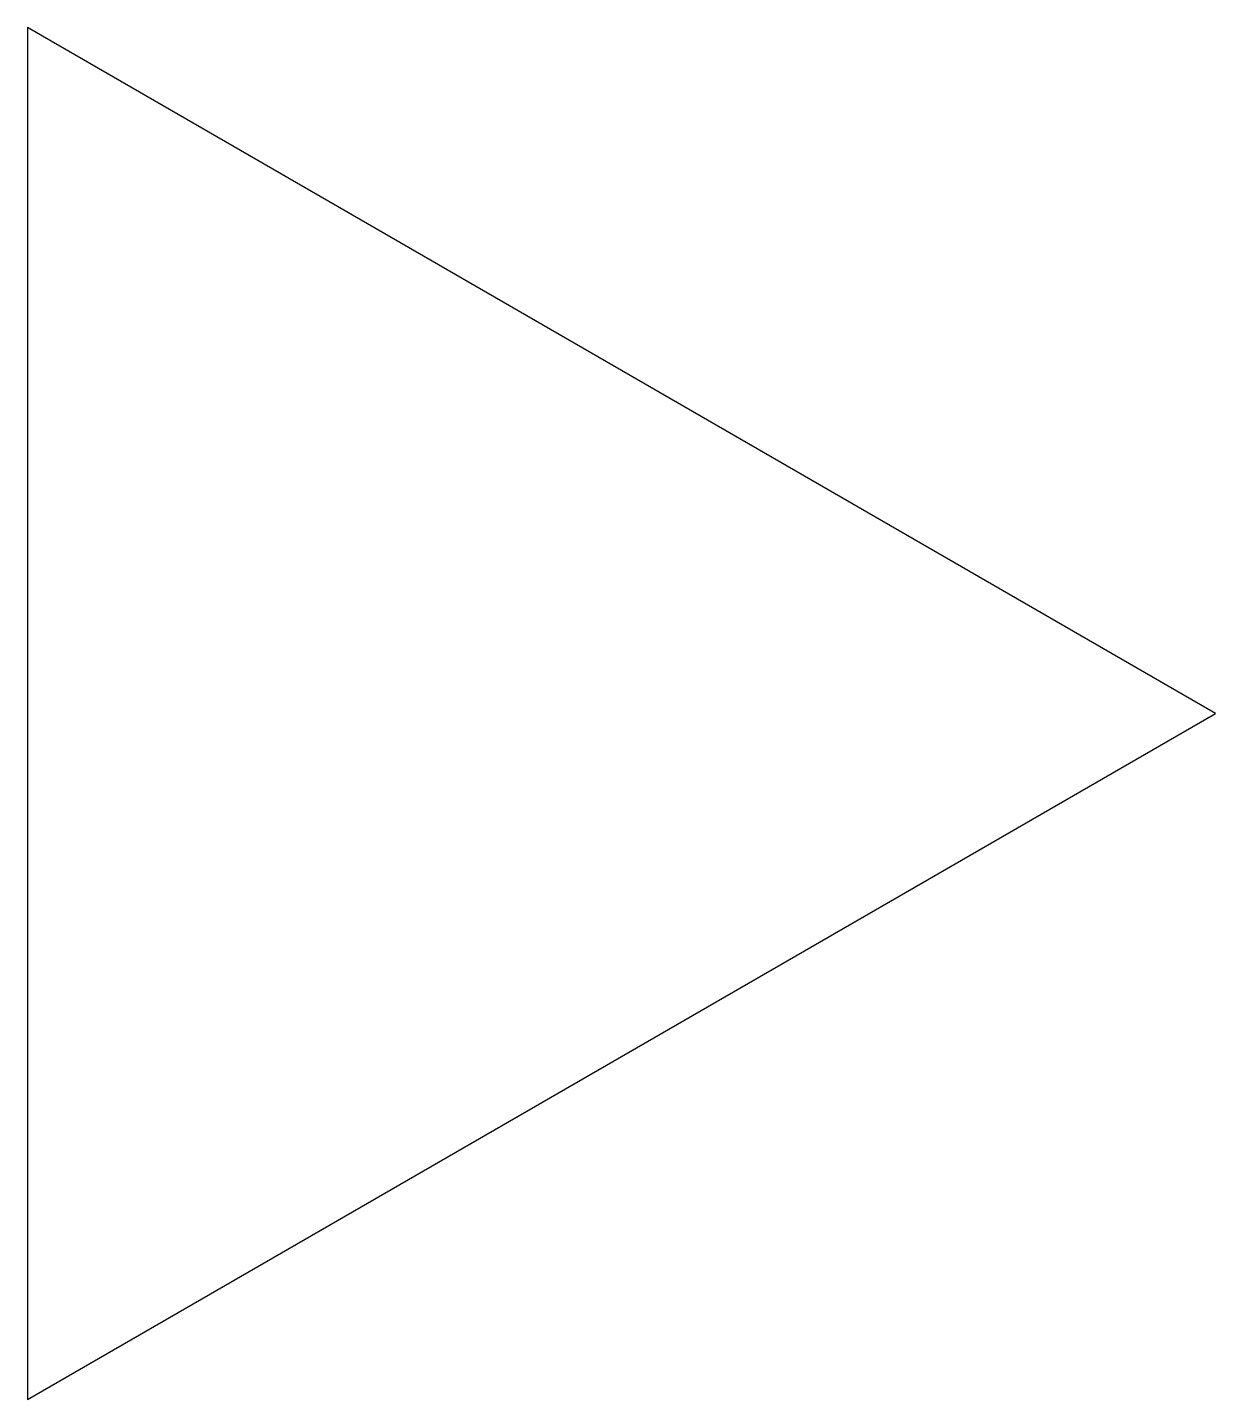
# Model space of a CAD drawing. Header units: metres. Extents: x 0 to 87, y 0 to 100.
import ezdxf

# ---------------------------------------------------------------- set-up
doc = ezdxf.new("R2010")
doc.units = ezdxf.units.M

msp = doc.modelspace()

# ---------------------------------------------------------------- linework, layer by layer
at = {"layer": 'PARAMETRIX'}
for p, q in [((0, 100), (0, 0)), ((86.6025, 50), (0, 100)), ((0, 0), (86.6025, 50))]:
    msp.add_line(p, q, dxfattribs=at)

doc.saveas('drawing.dxf')
